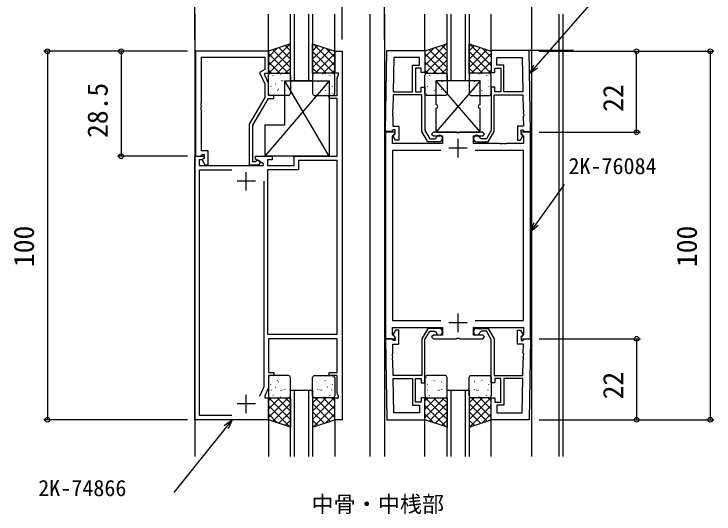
# Model space of a CAD drawing. Units: millimetres, scale not verified. Extents: x -437 to 438, y -681 to 679.
# Drawn here: x -110.8 to 79.3, y 86.4 to 222.1 of the extents above; entities that cross this region are included whole.
import ezdxf
from ezdxf.enums import TextEntityAlignment as Align

# ---------------------------------------------------------------- set-up
doc = ezdxf.new("R2010")
doc.units = ezdxf.units.MM
doc.header["$LTSCALE"] = 4
for name, color, linetype in [('0-1_USER1', 3, 'Continuous'), ('0-2_YKK_11', 7, 'Continuous'), ('0-3_YKK_12', 2, 'Continuous'), ('0-4_YKK_13', 4, 'Continuous'), ('0-6_YKK_D', 6, 'Continuous')]:
    doc.layers.add(name, color=color, linetype=linetype)
doc.styles.add('ＭＳ ゴシック', font='')
doc.styles.get('ＭＳ ゴシック').set_extended_font_data('MS Gothic')

msp = doc.modelspace()

# ---------------------------------------------------------------- linework, layer by layer
at = {"layer": '0-2_YKK_11'}
for p, q in [((41.123, 212.17), (23.973, 212.17)), ((9.815, 183.17), (9.815, 188.17)), ((12.315, 185.67), (7.315, 185.67)), ((-47.685, 174.17), (-47.685, 179.17)), ((-45.185, 176.67), (-50.185, 176.67)), ((9.815, 135.77), (9.815, 140.77)), ((12.315, 138.27), (7.315, 138.27)), ((-47.685, 113.77), (-47.685, 118.77)), ((-45.185, 116.27), (-50.185, 116.27))]:
    msp.add_line(p, q, dxfattribs=at)
for points in [[(-21.685, 211.97), (-21.685, 111.97), (-23.685, 111.97), (-23.685, 117.97), (-22.685, 117.97), (-22.685, 118.47), (-22.985, 119.113), (-22.985, 123.97), (-25.185, 123.97), (-25.185, 124.77), (-22.985, 124.77), (-22.985, 133.97), (-41.685, 133.97), (-41.685, 124.77), (-40.185, 124.77), (-40.185, 123.97), (-41.685, 123.97), (-41.685, 120.614), (-42.685, 118.47), (-42.685, 117.97), (-41.685, 117.97), (-41.685, 111.97), (-61.685, 111.97), (-61.685, 183.47), (-59.21, 183.47), (-59.049, 183.082), (-59.661, 182.47), (-60.485, 182.47), (-60.485, 180.97), (-43.141, 180.97), (-43.02, 181.42), (-45.185, 182.67), (-45.185, 183.47), (-40.685, 183.47), (-40.685, 182.47), (-41.885, 182.47), (-41.885, 180.97), (-34.685, 180.97), (-34.685, 183.47), (-22.985, 183.47)], [(-61.485, 211.97), (-61.485, 183.47), (-60.155, 183.47), (-59.855, 183.77), (-59.655, 183.97), (-59.085, 183.97), (-59.085, 183.044), (-59.659, 182.47), (-58.909, 181.17), (-58.085, 181.17), (-58.085, 184.97), (-59.855, 184.97), (-59.855, 196.012), (-59.975, 196.195), (-59.975, 196.745), (-59.855, 196.928), (-59.855, 197.012), (-59.975, 197.195), (-59.975, 197.745), (-59.855, 197.928), (-59.855, 210.34), (-42.685, 210.34), (-42.685, 206.97), (-44.106, 206.15), (-42.685, 203.104), (-42.685, 199.438), (-46.885, 192.163), (-46.885, 181.17), (-44.485, 181.17)], [(-44.984, 182.103), (-45.234, 181.97), (-45.885, 181.97), (-45.885, 191.895), (-41.685, 199.17), (-40.185, 199.17), (-40.185, 199.97), (-41.685, 199.97), (-41.685, 203.325), (-42.685, 205.47), (-42.685, 205.97), (-41.685, 205.97), (-41.685, 211.97), (-61.485, 211.97)], [(-22.985, 183.47), (-22.985, 199.17), (-25.185, 199.17), (-25.185, 199.97), (-22.985, 199.97), (-22.985, 204.827), (-22.685, 205.47), (-22.685, 205.97), (-23.685, 205.97), (-23.685, 211.97), (-21.685, 211.97)], [(-9.885, 190.17), (-9.501, 212.17), (0.815, 212.17), (0.815, 206.17), (-0.185, 206.17), (-0.185, 207.37), (-1.785, 207.37), (-1.785, 200.97), (-0.185, 200.97), (-0.185, 202.17), (0.815, 202.17), (0.815, 190.422), (2.115, 188.17), (3.531, 188.17), (3.827, 188.42)], [(29.515, 190.17), (29.131, 212.17), (18.815, 212.17), (18.815, 206.17), (19.815, 206.17), (19.815, 207.37), (21.415, 207.37), (21.415, 200.97), (19.815, 200.97), (19.815, 202.17), (18.815, 202.17), (18.815, 190.422), (17.515, 188.17), (16.098, 188.17), (15.802, 188.42)], [(4.715, 187.37), (1.653, 187.37), (0.015, 190.207), (0.015, 200.17), (-7.78, 200.17), (-7.851, 196.128), (-7.974, 195.947), (-7.984, 195.397), (-7.867, 195.212), (-7.868, 195.128), (-7.992, 194.947), (-8.001, 194.397), (-7.884, 194.212), (-7.929, 191.67), (-6.285, 191.67), (-6.285, 187.87), (-7.185, 187.87), (-7.785, 188.909), (-7.785, 189.22), (-7.285, 189.72), (-7.285, 190.67), (-7.755, 190.67), (-7.955, 190.47), (-8.255, 190.17), (-9.885, 190.17)], [(14.915, 187.37), (17.977, 187.37), (19.615, 190.207), (19.615, 200.17), (27.41, 200.17), (27.48, 196.128), (27.604, 195.947), (27.613, 195.397), (27.496, 195.212), (27.498, 195.128), (27.621, 194.947), (27.631, 194.397), (27.514, 194.212), (27.558, 191.67), (25.915, 191.67), (25.915, 187.87), (26.815, 187.87), (27.415, 188.909), (27.415, 189.22), (26.915, 189.72), (26.915, 190.67), (27.385, 190.67), (27.585, 190.47), (27.885, 190.17), (29.515, 190.17)], [(-9.885, 189.97), (-9.885, 133.97), (-7.41, 133.97), (-7.249, 134.358), (-7.955, 135.064), (-7.955, 136.97), (5.615, 136.97), (5.615, 134.97), (3.115, 134.97), (2.615, 134.47), (3.115, 133.97), (9.356, 133.97), (9.54, 134.09), (10.09, 134.09), (10.273, 133.97), (16.515, 133.97), (17.015, 134.47), (16.515, 134.97), (14.015, 134.97), (14.015, 136.97), (27.585, 136.97), (27.585, 135.064), (26.878, 134.358), (27.039, 133.97), (29.515, 133.97), (29.515, 189.97), (27.039, 189.97), (26.878, 189.582), (27.585, 188.876), (27.585, 186.97), (22.973, 186.97), (22.79, 186.85), (22.24, 186.85), (22.056, 186.97), (21.973, 186.97), (21.79, 186.85), (21.24, 186.85), (21.056, 186.97), (14.015, 186.97), (14.015, 188.97)], [(14.015, 188.97), (16.515, 188.97), (17.015, 189.47), (16.515, 189.97), (10.273, 189.97), (10.09, 189.85), (9.54, 189.85), (9.356, 189.97), (3.115, 189.97), (2.615, 189.47), (3.115, 188.97), (5.615, 188.97), (5.615, 186.97), (-7.955, 186.97), (-7.955, 188.876), (-7.249, 189.582), (-7.41, 189.97), (-9.885, 189.97)], [(5.141, 185.04), (-7.955, 185.04), (-7.955, 138.9), (5.141, 138.9)], [(14.489, 138.9), (27.585, 138.9), (27.585, 185.04), (14.489, 185.04)], [(-51.654, 113.17), (-60.385, 113.17), (-60.385, 179.77), (-51.654, 179.77)], [(-42.885, 176.67), (-42.885, 120.88), (-44.108, 118.259)], [(4.715, 136.77), (1.653, 136.77), (0.015, 133.933), (0.015, 123.97), (-7.78, 123.97), (-7.851, 128.012), (-7.974, 128.193), (-7.984, 128.743), (-7.867, 128.928), (-7.868, 129.012), (-7.992, 129.193), (-8.001, 129.743), (-7.884, 129.928), (-7.929, 132.47), (-6.285, 132.47), (-6.285, 136.27), (-7.185, 136.27), (-7.785, 135.231), (-7.785, 134.92), (-7.285, 134.42), (-7.285, 133.47), (-7.755, 133.47), (-7.955, 133.67), (-8.255, 133.97), (-9.885, 133.97)], [(-9.885, 133.97), (-9.501, 111.97), (0.815, 111.97), (0.815, 117.97), (-0.185, 117.97), (-0.185, 116.77), (-1.785, 116.77), (-1.785, 123.17), (-0.185, 123.17), (-0.185, 121.97), (0.815, 121.97), (0.815, 133.718), (2.115, 135.97), (3.531, 135.97), (3.827, 135.72)], [(14.915, 136.77), (17.977, 136.77), (19.615, 133.933), (19.615, 123.97), (27.41, 123.97), (27.48, 128.012), (27.604, 128.193), (27.613, 128.743), (27.496, 128.928), (27.498, 129.012), (27.621, 129.193), (27.631, 129.743), (27.514, 129.928), (27.558, 132.47), (25.915, 132.47), (25.915, 136.27), (26.815, 136.27), (27.415, 135.231), (27.415, 134.92), (26.915, 134.42), (26.915, 133.47), (27.385, 133.47), (27.585, 133.67), (27.885, 133.97), (29.515, 133.97)], [(29.515, 133.97), (29.131, 111.97), (18.815, 111.97), (18.815, 117.97), (19.815, 117.97), (19.815, 116.77), (21.415, 116.77), (21.415, 123.17), (19.815, 123.17), (19.815, 121.97), (18.815, 121.97), (18.815, 133.718), (17.515, 135.97), (16.098, 135.97), (15.802, 135.72)]]:
    msp.add_lwpolyline(points, dxfattribs=at)
for points in [[(-7.605, 210.24), (-7.767, 200.97), (-2.585, 200.97), (-2.585, 208.17), (-0.685, 208.17), (-0.685, 210.24)], [(27.234, 210.24), (27.396, 200.97), (22.215, 200.97), (22.215, 208.17), (20.315, 208.17), (20.315, 210.24)], [(-22.985, 135.17), (-22.985, 182.27), (-33.485, 182.27), (-33.485, 179.77), (-41.885, 179.77), (-41.885, 135.17)], [(-7.605, 113.9), (-7.767, 123.17), (-2.585, 123.17), (-2.585, 115.97), (-0.685, 115.97), (-0.685, 113.9)], [(27.234, 113.9), (27.396, 123.17), (22.215, 123.17), (22.215, 115.97), (20.315, 115.97), (20.315, 113.9)]]:
    msp.add_lwpolyline(points, close=True, dxfattribs=at)
for centre, radius, start, end in [((4.715, 188.27), 0.9, 270, 170.40594), ((14.915, 188.27), 0.9, 9.59406, 270), ((-44.485, 181.77), 0.6, 270.00003, 146.25104), ((4.715, 135.87), 0.9, 189.59406, 90), ((14.915, 135.87), 0.9, 90, 350.40594)]:
    msp.add_arc(centre, radius, start, end, dxfattribs=at)
at = {"layer": '0-3_YKK_12'}
for p, q in [((-61.685, 221.97), (-61.685, 101.97)), ((-41.685, 211.97), (-41.685, 221.97)), ((-35.685, 203.968), (-35.685, 221.97)), ((-34.685, 221.97), (-34.685, 203.968)), ((-30.685, 203.968), (-30.685, 221.97)), ((-23.685, 211.97), (-23.685, 221.97)), ((-14.185, 221.97), (-14.185, 101.97)), ((-10.185, 221.97), (-10.185, 101.97)), ((0.815, 211.97), (0.815, 221.97)), ((6.815, 203.968), (6.815, 221.97)), ((7.815, 221.97), (7.815, 203.968)), ((11.815, 203.968), (11.815, 221.97)), ((18.815, 211.97), (18.815, 221.97)), ((29.815, 101.97), (29.815, 221.97)), ((29.815, 101.97), (29.815, 221.97)), ((37.315, 101.97), (37.315, 221.97)), ((38.315, 101.97), (38.315, 221.97)), ((-34.685, 119.971), (-34.685, 101.97)), ((-30.685, 101.97), (-30.685, 119.971)), ((7.815, 119.971), (7.815, 101.97)), ((11.815, 101.97), (11.815, 119.971)), ((-41.685, 111.97), (-41.685, 101.97)), ((-23.685, 111.97), (-23.685, 101.97)), ((0.815, 101.97), (0.815, 111.97)), ((18.815, 101.97), (18.815, 111.97))]:
    msp.add_line(p, q, dxfattribs=at)
for points in [[(-29.685, 221.97), (-29.685, 203.968), (-35.685, 203.968)], [(12.815, 221.97), (12.815, 203.968), (6.815, 203.968)], [(-35.685, 101.97), (-35.685, 119.971), (-29.685, 119.971), (-29.685, 101.97)], [(6.815, 101.97), (6.815, 119.971), (12.815, 119.971), (12.815, 101.97)]]:
    msp.add_lwpolyline(points, dxfattribs=at)
at = {"layer": '0-4_YKK_13'}
for p, q in [((-35.906, 213.896), (-41.685, 208.117)), ((-38.817, 212.926), (-35.685, 209.794)), ((-37.133, 213.487), (-35.685, 212.039)), ((-28.237, 213.487), (-29.685, 212.039)), ((-26.554, 212.926), (-29.685, 209.794)), ((-29.465, 213.896), (-23.685, 208.117)), ((6.594, 213.896), (0.815, 208.117)), ((3.683, 212.926), (6.815, 209.794)), ((5.367, 213.487), (6.815, 212.039)), ((14.263, 213.487), (12.815, 212.039)), ((15.946, 212.926), (12.815, 209.794)), ((13.035, 213.896), (18.815, 208.117)), ((-39.273, 212.774), (-41.685, 210.362)), ((-41.685, 211.304), (-36.351, 205.97)), ((-35.685, 211.872), (-41.587, 205.97)), ((-40.501, 212.365), (-35.685, 207.549)), ((-24.87, 212.365), (-29.685, 207.549)), ((-29.685, 211.872), (-23.783, 205.97)), ((-23.685, 211.304), (-29.02, 205.97)), ((-26.097, 212.774), (-23.685, 210.362)), ((3.227, 212.774), (0.815, 210.362)), ((0.815, 211.304), (6.149, 205.97)), ((6.815, 211.872), (0.913, 205.97)), ((1.999, 212.365), (6.815, 207.549)), ((17.63, 212.365), (12.815, 207.549)), ((12.815, 211.872), (18.717, 205.97)), ((18.815, 211.304), (13.48, 205.97)), ((16.403, 212.774), (18.815, 210.362)), ((-35.685, 209.627), (-39.342, 205.97)), ((-29.685, 209.627), (-26.029, 205.97)), ((6.815, 209.627), (3.158, 205.97)), ((12.815, 209.627), (16.471, 205.97)), ((-41.685, 209.059), (-38.596, 205.97)), ((-35.685, 207.382), (-37.097, 205.97)), ((-29.685, 207.382), (-28.274, 205.97)), ((-23.685, 209.059), (-26.775, 205.97)), ((0.815, 209.059), (3.904, 205.97)), ((6.815, 207.382), (5.403, 205.97)), ((12.815, 207.382), (14.226, 205.97)), ((18.815, 209.059), (15.725, 205.97)), ((-41.685, 206.814), (-40.841, 205.97)), ((-41.685, 200.47), (-41.685, 205.47)), ((-41.185, 205.97), (-36.185, 205.97)), ((-40.451, 205.349), (-40.407, 205.325)), ((-39.058, 205.875), (-39.052, 205.868)), ((-38.374, 205.782), (-38.33, 205.758)), ((-35.685, 205.47), (-35.685, 200.47)), ((-29.685, 205.47), (-29.685, 200.47)), ((-24.185, 205.97), (-29.185, 205.97)), ((-26.996, 205.782), (-27.04, 205.758)), ((-26.312, 205.875), (-26.319, 205.868)), ((-24.92, 205.349), (-24.964, 205.325)), ((-23.685, 206.814), (-24.53, 205.97)), ((-23.685, 200.47), (-23.685, 205.47)), ((0.815, 206.814), (1.659, 205.97)), ((0.815, 200.47), (0.815, 205.47)), ((1.315, 205.97), (6.315, 205.97)), ((2.049, 205.349), (2.093, 205.325)), ((3.442, 205.875), (3.448, 205.868)), ((4.126, 205.782), (4.17, 205.758)), ((6.815, 205.47), (6.815, 200.47)), ((12.815, 205.47), (12.815, 200.47)), ((18.315, 205.97), (13.315, 205.97)), ((15.504, 205.782), (15.46, 205.758)), ((16.188, 205.875), (16.181, 205.868)), ((17.58, 205.349), (17.536, 205.325)), ((18.815, 206.814), (17.97, 205.97)), ((18.815, 200.47), (18.815, 205.47)), ((-25.185, 203.967), (-42.685, 183.468)), ((-40.877, 203.892), (-40.871, 203.885)), ((-38.16, 204.003), (-38.113, 203.914)), ((-37.783, 203.892), (-37.739, 203.868)), ((-25.185, 183.468), (-37.185, 203.967)), ((-37.117, 203.708), (-37.11, 203.7)), ((-35.706, 204.324), (-35.685, 204.313)), ((-29.664, 204.324), (-29.685, 204.313)), ((-28.254, 203.708), (-28.261, 203.7)), ((-27.588, 203.892), (-27.632, 203.868)), ((-27.211, 204.003), (-27.258, 203.914)), ((-24.493, 203.892), (-24.5, 203.885)), ((1.623, 203.892), (1.629, 203.885)), ((15.815, 203.97), (3.815, 189.97)), ((3.815, 203.97), (15.815, 189.97)), ((4.34, 204.003), (4.387, 203.914)), ((4.717, 203.892), (4.761, 203.868)), ((5.383, 203.708), (5.39, 203.7)), ((6.794, 204.324), (6.815, 204.313)), ((12.836, 204.324), (12.815, 204.313)), ((14.246, 203.708), (14.239, 203.7)), ((14.912, 203.892), (14.868, 203.868)), ((15.289, 204.003), (15.242, 203.914)), ((18.007, 203.892), (18, 203.885)), ((-41.049, 202.478), (-41.002, 202.39)), ((-39.808, 203.158), (-39.764, 203.134)), ((-38.903, 201.688), (-38.896, 201.68)), ((-37.14, 201.7), (-37.096, 201.676)), ((-28.231, 201.7), (-28.275, 201.676)), ((-26.468, 201.688), (-26.475, 201.68)), ((-25.563, 203.158), (-25.607, 203.134)), ((-24.321, 202.478), (-24.368, 202.39)), ((1.451, 202.478), (1.498, 202.39)), ((2.692, 203.158), (2.736, 203.134)), ((3.597, 201.688), (3.604, 201.68)), ((5.36, 201.7), (5.404, 201.676)), ((14.269, 201.7), (14.225, 201.676)), ((16.032, 201.688), (16.025, 201.68)), ((16.937, 203.158), (16.893, 203.134)), ((18.179, 202.478), (18.132, 202.39)), ((-41.241, 200.534), (-41.197, 200.51)), ((-36.185, 199.97), (-41.185, 199.97)), ((-39.216, 201.268), (-39.172, 201.244)), ((-29.185, 199.97), (-24.185, 199.97)), ((-26.154, 201.268), (-26.198, 201.244)), ((-24.129, 200.534), (-24.173, 200.51)), ((1.259, 200.534), (1.303, 200.51)), ((6.315, 199.97), (1.315, 199.97)), ((3.284, 201.268), (3.328, 201.244)), ((13.315, 199.97), (18.315, 199.97)), ((16.346, 201.268), (16.302, 201.244)), ((18.371, 200.534), (18.327, 200.51)), ((3.815, 196.47), (3.815, 189.97)), ((-42.685, 191.968), (-42.685, 183.468)), ((-36.185, 123.97), (-41.185, 123.97)), ((-29.185, 123.97), (-24.185, 123.97)), ((6.315, 123.97), (1.315, 123.97)), ((13.315, 123.97), (18.315, 123.97)), ((-41.685, 123.47), (-41.685, 118.47)), ((-41.241, 123.406), (-41.197, 123.43)), ((-39.216, 122.672), (-39.172, 122.696)), ((-38.903, 122.252), (-38.896, 122.26)), ((-37.14, 122.24), (-37.096, 122.264)), ((-35.685, 118.47), (-35.685, 123.47)), ((-29.685, 118.47), (-29.685, 123.47)), ((-28.231, 122.24), (-28.275, 122.264)), ((-26.468, 122.252), (-26.475, 122.26)), ((-26.154, 122.672), (-26.198, 122.696)), ((-24.129, 123.406), (-24.173, 123.43)), ((-23.685, 123.47), (-23.685, 118.47)), ((0.815, 123.47), (0.815, 118.47)), ((1.259, 123.406), (1.303, 123.43)), ((3.284, 122.672), (3.328, 122.696)), ((3.597, 122.252), (3.604, 122.26)), ((5.36, 122.24), (5.404, 122.264)), ((6.815, 118.47), (6.815, 123.47)), ((12.815, 118.47), (12.815, 123.47)), ((14.269, 122.24), (14.225, 122.264)), ((16.032, 122.252), (16.025, 122.26)), ((16.346, 122.672), (16.302, 122.696)), ((18.371, 123.406), (18.327, 123.43)), ((18.815, 123.47), (18.815, 118.47)), ((-41.049, 121.462), (-41.002, 121.55)), ((-40.877, 120.047), (-40.871, 120.055)), ((-39.808, 120.782), (-39.764, 120.806)), ((-38.16, 119.937), (-38.113, 120.025)), ((-37.783, 120.048), (-37.739, 120.072)), ((-37.117, 120.232), (-37.11, 120.24)), ((-28.254, 120.232), (-28.261, 120.24)), ((-27.588, 120.048), (-27.632, 120.072)), ((-27.211, 119.937), (-27.258, 120.025)), ((-25.563, 120.782), (-25.607, 120.806)), ((-24.493, 120.047), (-24.5, 120.055)), ((-24.321, 121.462), (-24.368, 121.55)), ((1.451, 121.462), (1.498, 121.55)), ((1.623, 120.047), (1.629, 120.055)), ((2.692, 120.782), (2.736, 120.806)), ((4.34, 119.937), (4.387, 120.025)), ((4.717, 120.048), (4.761, 120.072)), ((5.383, 120.232), (5.39, 120.24)), ((14.246, 120.232), (14.239, 120.24)), ((14.912, 120.048), (14.868, 120.072)), ((15.289, 119.937), (15.242, 120.025)), ((16.937, 120.782), (16.893, 120.806)), ((18.007, 120.047), (18, 120.055)), ((18.179, 121.462), (18.132, 121.55)), ((-41.685, 117.126), (-40.841, 117.97)), ((-41.685, 114.881), (-38.596, 117.97)), ((-41.685, 112.636), (-36.351, 117.97)), ((-35.685, 112.068), (-41.587, 117.97)), ((-41.185, 117.97), (-36.185, 117.97)), ((-40.451, 118.591), (-40.407, 118.615)), ((-35.685, 114.313), (-39.342, 117.97)), ((-39.058, 118.065), (-39.052, 118.072)), ((-38.374, 118.158), (-38.33, 118.182)), ((-35.685, 116.558), (-37.097, 117.97)), ((-35.706, 119.616), (-35.685, 119.627)), ((-29.664, 119.616), (-29.685, 119.627)), ((-29.685, 116.558), (-28.274, 117.97)), ((-29.685, 114.313), (-26.029, 117.97)), ((-29.685, 112.068), (-23.783, 117.97)), ((-24.185, 117.97), (-29.185, 117.97)), ((-23.685, 112.636), (-29.02, 117.97)), ((-26.996, 118.158), (-27.04, 118.182)), ((-23.685, 114.881), (-26.775, 117.97)), ((-26.312, 118.065), (-26.319, 118.072)), ((-24.92, 118.591), (-24.964, 118.615)), ((-23.685, 117.126), (-24.53, 117.97)), ((0.815, 117.126), (1.659, 117.97)), ((0.815, 114.881), (3.904, 117.97)), ((0.815, 112.636), (6.149, 117.97)), ((6.815, 112.068), (0.913, 117.97)), ((1.315, 117.97), (6.315, 117.97)), ((2.049, 118.591), (2.093, 118.615)), ((6.815, 114.313), (3.158, 117.97)), ((3.442, 118.065), (3.448, 118.072)), ((4.126, 118.158), (4.17, 118.182)), ((6.815, 116.558), (5.403, 117.97)), ((6.794, 119.616), (6.815, 119.627)), ((12.836, 119.616), (12.815, 119.627)), ((12.815, 116.558), (14.226, 117.97)), ((12.815, 114.313), (16.471, 117.97)), ((12.815, 112.068), (18.717, 117.97)), ((18.315, 117.97), (13.315, 117.97)), ((18.815, 112.636), (13.48, 117.97)), ((15.504, 118.158), (15.46, 118.182)), ((18.815, 114.881), (15.725, 117.97)), ((16.188, 118.065), (16.181, 118.072)), ((17.58, 118.591), (17.536, 118.615)), ((18.815, 117.126), (17.97, 117.97)), ((-40.501, 111.575), (-35.685, 116.39)), ((-24.87, 111.575), (-29.685, 116.39)), ((1.999, 111.575), (6.815, 116.39)), ((17.63, 111.575), (12.815, 116.39)), ((-35.906, 110.043), (-41.685, 115.823)), ((-38.817, 111.014), (-35.685, 114.145)), ((-26.554, 111.014), (-29.685, 114.145)), ((-29.465, 110.043), (-23.685, 115.823)), ((6.594, 110.043), (0.815, 115.823)), ((3.683, 111.014), (6.815, 114.145)), ((15.946, 111.014), (12.815, 114.145)), ((13.035, 110.043), (18.815, 115.823)), ((-39.273, 111.166), (-41.685, 113.578)), ((-26.097, 111.166), (-23.685, 113.578)), ((3.227, 111.166), (0.815, 113.578)), ((16.403, 111.166), (18.815, 113.578)), ((-37.133, 110.453), (-35.685, 111.9)), ((-28.237, 110.453), (-29.685, 111.9)), ((5.367, 110.453), (6.815, 111.9)), ((14.263, 110.453), (12.815, 111.9))]:
    msp.add_line(p, q, dxfattribs=at)
for points in [[(-35.685, 213.97), (-41.685, 211.97), (-41.685, 205.97), (-35.685, 205.97)], [(-29.685, 213.97), (-23.685, 211.97), (-23.685, 205.97), (-29.685, 205.97)], [(6.815, 213.97), (0.815, 211.97), (0.815, 205.97), (6.815, 205.97)], [(12.815, 213.97), (18.815, 211.97), (18.815, 205.97), (12.815, 205.97)], [(-35.685, 109.97), (-41.685, 111.97), (-41.685, 117.97), (-35.685, 117.97)], [(-29.685, 109.97), (-23.685, 111.97), (-23.685, 117.97), (-29.685, 117.97)], [(6.815, 109.97), (0.815, 111.97), (0.815, 117.97), (6.815, 117.97)], [(12.815, 109.97), (18.815, 111.97), (18.815, 117.97), (12.815, 117.97)]]:
    msp.add_lwpolyline(points, close=True, dxfattribs=at)
for points in [[(-37.185, 203.967), (-25.185, 203.967), (-25.185, 183.468), (-42.685, 183.468)], [(-42.685, 191.968), (-37.185, 191.968), (-37.185, 203.967)], [(15.815, 197.47), (15.815, 203.97), (3.815, 203.97), (3.815, 197.47)], [(3.815, 189.97), (15.815, 189.97), (15.815, 196.47)]]:
    msp.add_lwpolyline(points, dxfattribs=at)
for centre, start, end in [((-41.185, 205.47), 90, 180), ((-36.185, 205.47), 0, 90), ((-29.185, 205.47), 90, 180), ((-24.185, 205.47), 0, 90), ((1.315, 205.47), 90, 180), ((6.315, 205.47), 0, 90), ((13.315, 205.47), 90, 180), ((18.315, 205.47), 0, 90), ((-41.185, 200.47), 180, 270), ((-36.185, 200.47), 270, 0), ((-29.185, 200.47), 180, 270), ((-24.185, 200.47), 270, 0), ((1.315, 200.47), 180, 270), ((6.315, 200.47), 270, 0), ((13.315, 200.47), 180, 270), ((18.315, 200.47), 270, 0), ((3.815, 196.97), 270, 90), ((15.815, 196.97), 90, 270), ((-41.185, 123.47), 90, 180), ((-36.185, 123.47), 0, 90), ((-29.185, 123.47), 90, 180), ((-24.185, 123.47), 0, 90), ((1.315, 123.47), 90, 180), ((6.315, 123.47), 0, 90), ((13.315, 123.47), 90, 180), ((18.315, 123.47), 0, 90), ((-41.185, 118.47), 180, 270), ((-36.185, 118.47), 270, 0), ((-29.185, 118.47), 180, 270), ((-24.185, 118.47), 270, 0), ((1.315, 118.47), 180, 270), ((6.315, 118.47), 270, 0), ((13.315, 118.47), 180, 270), ((18.315, 118.47), 270, 0)]:
    msp.add_arc(centre, 0.5, start, end, dxfattribs=at)
at = {"layer": '0-6_YKK_D'}
for p, q in [((-61.685, 215.17), (-61.685, 233.17)), ((-21.685, 215.17), (-21.685, 233.17)), ((-21.685, 215.17), (-21.685, 233.17)), ((-10.185, 215.17), (-10.185, 233.17)), ((-10.185, 215.17), (-10.185, 233.17)), ((29.815, 215.17), (29.815, 233.17)), ((-63.685, 211.97), (-102.685, 211.97)), ((-101.685, 211.97), (-101.685, 111.97)), ((-63.685, 211.97), (-82.685, 211.97)), ((-81.685, 211.97), (-81.685, 183.47)), ((31.815, 211.97), (59.315, 211.97)), ((31.815, 211.97), (79.315, 211.97)), ((58.315, 189.97), (58.315, 211.97)), ((78.315, 211.97), (78.315, 111.97)), ((31.815, 189.97), (59.315, 189.97)), ((-63.685, 183.47), (-82.685, 183.47)), ((31.815, 133.97), (59.315, 133.97)), ((58.315, 133.97), (58.315, 111.97)), ((-63.685, 111.97), (-102.685, 111.97)), ((31.815, 111.97), (59.315, 111.97)), ((31.815, 111.97), (79.315, 111.97))]:
    msp.add_line(p, q, dxfattribs=at)
for points in [[(29.241, 205.863), (30.914, 207.787), (51.257, 231.188)], [(31.429, 207.339), (29.241, 205.863), (30.398, 208.236)], [(29.515, 162.985), (31.004, 165.055), (38.733, 175.795)], [(31.559, 164.656), (29.515, 162.985), (30.45, 165.454)], [(-51.522, 111.97), (-53.123, 109.985), (-67.399, 92.279)], [(-53.655, 110.414), (-51.522, 111.97), (-52.591, 109.556)]]:
    msp.add_lwpolyline(points, dxfattribs=at)
for centre in [(-101.685, 211.97), (-81.685, 211.97), (58.315, 211.97), (78.315, 211.97), (58.315, 189.97), (-81.685, 183.47), (58.315, 133.97), (-101.685, 111.97), (58.315, 111.97), (78.315, 111.97)]:
    msp.add_circle(centre, 0.637, dxfattribs=at)

# ---------------------------------------------------------------- texts
at = {"layer": '0-1_USER1', "style": 'ＭＳ ゴシック'}
msp.add_text('中骨・中桟部', height=4.399, dxfattribs=at).set_placement((-29.99, 85.584), align=Align.BOTTOM_LEFT)
at = {"layer": '0-6_YKK_D', "style": 'ＭＳ ゴシック'}
for s, p in [('28.5', (-83.685, 188.43)), ('22', (56.315, 195.515)), ('100', (-103.685, 153.405)), ('100', (76.315, 153.405)), ('22', (56.315, 117.515))]:
    msp.add_text(s, height=5.499, rotation=90, dxfattribs=at).set_placement(p, align=Align.BOTTOM_LEFT)
for s, p in [('2K-76084', (39.79, 177.295)), ('2K-74866', (-104.184, 89.942))]:
    msp.add_text(s, height=4.399, dxfattribs=at).set_placement(p, align=Align.BOTTOM_LEFT)

doc.saveas('drawing.dxf')
